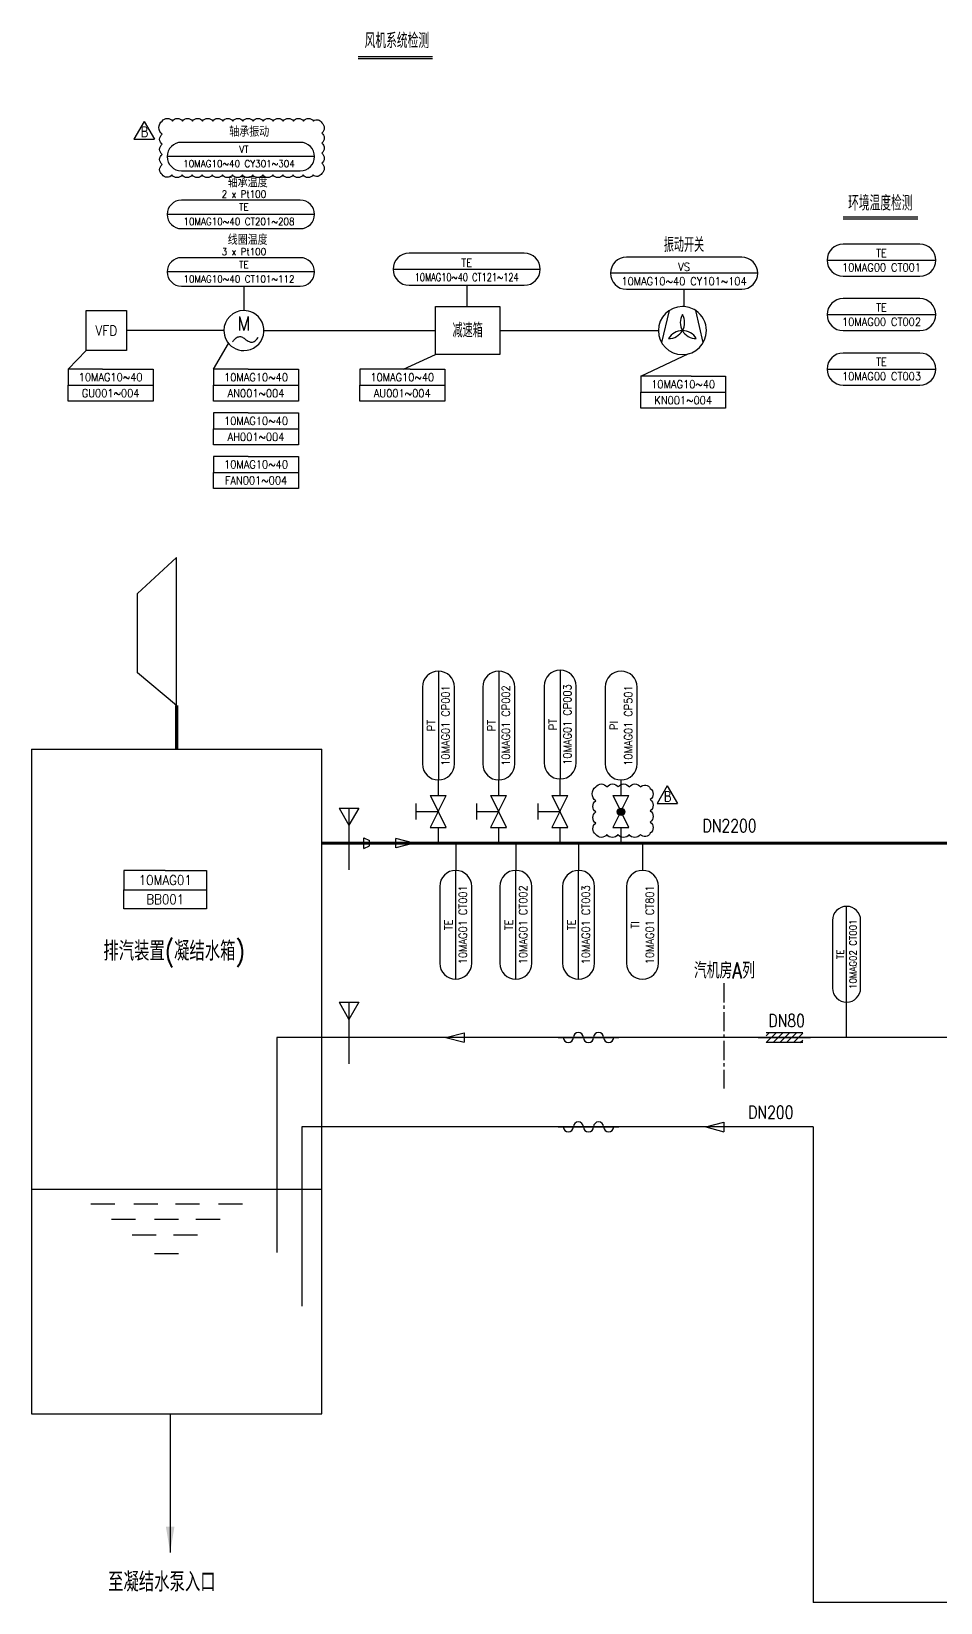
# Model space of a CAD drawing. Extents: x 8403 to 9689, y 4782 to 5455.
# Drawn here: x 8402.8 to 8686.8, y 4964.6 to 5455.5 of the extents above; entities that cross this region are included whole.
import ezdxf
from ezdxf.enums import TextEntityAlignment as Align

# ---------------------------------------------------------------- set-up
doc = ezdxf.new("R2010")
doc.units = 0
doc.header["$LTSCALE"] = 5
doc.header["$MEASUREMENT"] = 0
for name, pattern in [('CENTER', [18, 12, -2, 2, -2]), ('HIDDEN', [0.375, 0.25, -0.125]), ('LTY1', [0])]:
    doc.linetypes.add(name, pattern=pattern)
doc.layers.get('0').update_dxf_attribs({"linetype": 'CONTINUOUS'})
for name, color, linetype in [('1', 7, 'CONTINUOUS'), ('25H', 4, 'HIDDEN'), ('35', 3, 'CONTINUOUS'), ('50', 2, 'CONTINUOUS'), ('DIM', 3, 'CONTINUOUS'), ('PS-TEXT', 3, 'CONTINUOUS'), ('云线', 6, 'CONTINUOUS')]:
    doc.layers.add(name, color=color, linetype=linetype)
doc.layers.add('GF_TEXT', color=3, linetype='CONTINUOUS', lineweight=25)
doc.layers.add('PEN1', color=7, linetype='LTY1', lineweight=25)
doc.styles.add('DIM_FONT', font='SIMPLEX.shx', dxfattribs={"width": 0.8, "bigfont": 'hztxt.shx'})
doc.styles.add('FS', font='simplex.shx', dxfattribs={"width": 0.7, "bigfont": 'lc_hztxt.shx'})
doc.styles.get("Standard").update_dxf_attribs({"font": 'simplex.shx', "bigfont": 'lc_hztxt.shx'})
doc.styles.add('双良空冷', font='gbenor.shx', dxfattribs={"bigfont": 'gbcbig.shx'})

msp = doc.modelspace()

# ---------------------------------------------------------------- hatches: boundary and pattern name
at = {"layer": '50'}
msp.add_hatch(color=256, dxfattribs=at).paths.add_polyline_path([(8588.18, 5211.68, 1), (8585.81, 5211.68, 1)])
at = {"layer": 'DIM'}
h = msp.add_hatch(dxfattribs=at)
h.set_pattern_fill('ANSI31', color=256, scale=12, style=0)
h.set_pattern_definition([(45, (8406.1952, 5038.6283), (-1.06066, 1.06066), [])])
h.paths.add_polyline_path([(8643.72, 5142.77), (8632.32, 5142.77), (8632.32, 5141.19), (8643.72, 5141.19)])
h.paths.add_polyline_path([(8643.72, 5141.19), (8632.32, 5141.19), (8632.32, 5139.62), (8643.72, 5139.62)])

# ---------------------------------------------------------------- linework, layer by layer
at = {"linetype": 'ByBlock', "lineweight": -3}
msp.add_solid([(8444.79, 4988.32), (8447.46, 4988.32), (8446.13, 4980.32)], dxfattribs=at)
at = {"layer": '1', "color": 3}
for p, q in [((8469.16, 5420.83), (8449.65, 5420.83)), ((8486.78, 5420.83), (8469.16, 5420.83)), ((8491.23, 5416.38), (8445.2, 5416.38)), ((8449.65, 5411.92), (8461.33, 5411.92)), ((8461.33, 5411.92), (8462.98, 5411.92)), ((8462.98, 5411.92), (8469.16, 5411.92)), ((8469.16, 5411.92), (8486.78, 5411.92)), ((8469.16, 5402.77), (8449.65, 5402.77)), ((8486.78, 5402.77), (8469.16, 5402.77)), ((8491.23, 5398.31), (8445.2, 5398.31)), ((8449.65, 5393.86), (8461.33, 5393.86)), ((8461.33, 5393.86), (8462.98, 5393.86)), ((8462.98, 5393.86), (8469.16, 5393.86)), ((8469.16, 5393.86), (8486.78, 5393.86)), ((8469.16, 5384.8), (8449.65, 5384.8)), ((8486.78, 5384.8), (8469.16, 5384.8)), ((8538.75, 5386.18), (8520.75, 5386.18)), ((8556.75, 5386.18), (8538.75, 5386.18)), ((8606.66, 5384.93), (8588.66, 5384.93)), ((8624.66, 5384.93), (8606.66, 5384.93)), ((8491.23, 5380.35), (8445.2, 5380.35)), ((8515.75, 5381.18), (8561.75, 5381.18)), ((8629.66, 5379.93), (8583.66, 5379.93)), ((8449.65, 5375.9), (8461.33, 5375.9)), ((8461.33, 5375.9), (8462.98, 5375.9)), ((8462.98, 5375.9), (8469.16, 5375.9)), ((8469.16, 5375.9), (8486.78, 5375.9)), ((8520.75, 5376.18), (8529.95, 5376.18)), ((8529.95, 5376.18), (8531.81, 5376.18)), ((8531.81, 5376.18), (8538.75, 5376.18)), ((8538.75, 5376.18), (8538.75, 5369.52)), ((8538.75, 5376.18), (8556.75, 5376.18)), ((8588.66, 5374.93), (8597.86, 5374.93)), ((8597.86, 5374.93), (8606.66, 5374.93)), ((8606.66, 5369.54), (8606.66, 5374.93)), ((8606.66, 5374.93), (8624.66, 5374.93)), ((8459.7, 5349.92), (8464.39, 5357.98)), ((8519.02, 5349.92), (8529.06, 5354.52)), ((8593.13, 5347.75), (8608.19, 5354.81)), ((8414.28, 5349.97), (8414.28, 5344.97)), ((8425.03, 5349.97), (8414.28, 5349.97)), ((8425.03, 5349.97), (8440.78, 5349.97)), ((8440.78, 5349.97), (8440.78, 5344.97)), ((8459.7, 5349.92), (8459.7, 5344.92)), ((8470.45, 5349.92), (8459.7, 5349.92)), ((8470.45, 5349.92), (8486.2, 5349.92)), ((8486.2, 5349.92), (8486.2, 5344.92)), ((8505.38, 5349.92), (8505.38, 5344.92)), ((8521.13, 5349.92), (8505.38, 5349.92)), ((8521.13, 5349.92), (8531.88, 5349.92)), ((8531.88, 5349.92), (8531.88, 5344.92)), ((8593.13, 5347.75), (8593.13, 5342.75)), ((8608.88, 5347.75), (8593.13, 5347.75)), ((8608.88, 5347.75), (8619.63, 5347.75)), ((8619.63, 5347.75), (8619.63, 5342.75)), ((8414.28, 5339.97), (8414.28, 5344.97)), ((8414.28, 5344.97), (8440.78, 5344.97)), ((8440.78, 5344.97), (8440.78, 5339.97)), ((8459.7, 5339.92), (8459.7, 5344.92)), ((8459.7, 5344.92), (8486.2, 5344.92)), ((8486.2, 5344.92), (8486.2, 5339.92)), ((8505.38, 5339.92), (8505.38, 5344.92)), ((8505.38, 5344.92), (8531.88, 5344.92)), ((8531.88, 5344.92), (8531.88, 5339.92)), ((8593.13, 5337.75), (8593.13, 5342.75)), ((8593.13, 5342.75), (8619.63, 5342.75)), ((8619.63, 5342.75), (8619.63, 5337.75)), ((8425.03, 5339.97), (8414.28, 5339.97)), ((8440.78, 5339.97), (8425.03, 5339.97)), ((8470.45, 5339.92), (8459.7, 5339.92)), ((8470.45, 5336.31), (8459.7, 5336.31)), ((8459.7, 5336.31), (8459.7, 5331.31)), ((8486.2, 5339.92), (8470.45, 5339.92)), ((8470.45, 5336.31), (8486.2, 5336.31)), ((8486.2, 5336.31), (8486.2, 5331.31)), ((8521.13, 5339.92), (8505.38, 5339.92)), ((8531.88, 5339.92), (8521.13, 5339.92)), ((8608.88, 5337.75), (8593.13, 5337.75)), ((8619.63, 5337.75), (8608.88, 5337.75)), ((8459.7, 5326.31), (8459.7, 5331.31)), ((8459.7, 5331.31), (8486.2, 5331.31)), ((8486.2, 5331.31), (8486.2, 5326.31)), ((8470.45, 5326.31), (8459.7, 5326.31)), ((8486.2, 5326.31), (8470.45, 5326.31)), ((8470.45, 5322.7), (8459.7, 5322.7)), ((8459.7, 5322.7), (8459.7, 5317.7)), ((8470.45, 5322.7), (8486.2, 5322.7)), ((8486.2, 5322.7), (8486.2, 5317.7)), ((8459.7, 5312.7), (8459.7, 5317.7)), ((8459.7, 5317.7), (8486.2, 5317.7)), ((8486.2, 5317.7), (8486.2, 5312.7)), ((8470.45, 5312.7), (8459.7, 5312.7)), ((8486.2, 5312.7), (8470.45, 5312.7)), ((8535.32, 5201.9), (8535.32, 5193.38)), ((8554.12, 5201.9), (8554.12, 5193.38)), ((8573.72, 5201.9), (8573.72, 5193.38)), ((8593.68, 5201.9), (8593.68, 5193.38)), ((8431.69, 5193.34), (8431.69, 5187.34)), ((8444.59, 5193.34), (8431.69, 5193.34)), ((8444.59, 5193.34), (8457.49, 5193.34)), ((8457.49, 5193.34), (8457.49, 5187.34)), ((8535.32, 5159.38), (8535.32, 5193.38)), ((8554.12, 5159.38), (8554.12, 5193.38)), ((8573.72, 5159.38), (8573.72, 5193.38)), ((8530.32, 5188.38), (8530.32, 5176.38)), ((8540.32, 5176.38), (8540.32, 5188.38)), ((8549.12, 5188.38), (8549.12, 5176.38)), ((8559.12, 5176.38), (8559.12, 5188.38)), ((8568.72, 5188.38), (8568.72, 5176.38)), ((8578.72, 5176.38), (8578.72, 5188.38)), ((8588.68, 5188.38), (8588.68, 5176.38)), ((8598.68, 5176.38), (8598.68, 5188.38)), ((8431.69, 5187.34), (8457.49, 5187.34)), ((8431.69, 5181.34), (8431.69, 5187.34)), ((8457.49, 5187.34), (8457.49, 5181.34)), ((8444.59, 5181.34), (8431.69, 5181.34)), ((8457.49, 5181.34), (8444.59, 5181.34)), ((8657.42, 5152.23), (8657.42, 5182.15)), ((8530.32, 5176.38), (8530.32, 5164.38)), ((8540.32, 5164.38), (8540.32, 5176.38)), ((8549.12, 5176.38), (8549.12, 5164.38)), ((8559.12, 5164.38), (8559.12, 5176.38)), ((8568.72, 5176.38), (8568.72, 5164.38)), ((8578.72, 5164.38), (8578.72, 5176.38)), ((8588.68, 5176.38), (8588.68, 5164.38)), ((8598.68, 5164.38), (8598.68, 5176.38)), ((8653.02, 5177.75), (8653.02, 5167.19)), ((8661.82, 5167.19), (8661.82, 5177.75)), ((8653.02, 5167.19), (8653.02, 5156.63)), ((8661.82, 5156.63), (8661.82, 5167.19)), ((8657.42, 5141.19), (8657.42, 5152.23))]:
    msp.add_line(p, q, dxfattribs=at)
for centre, radius, start, end in [((8449.65, 5416.38), 4.45, 90, 180), ((8486.78, 5416.38), 4.45, 0, 90), ((8449.65, 5416.38), 4.45, 180, 270), ((8486.78, 5416.38), 4.45, 270, 0), ((8449.65, 5398.31), 4.45, 90, 180), ((8486.78, 5398.31), 4.45, 0, 90), ((8449.65, 5398.31), 4.45, 180, 270), ((8486.78, 5398.31), 4.45, 270, 360), ((8449.65, 5380.35), 4.45, 90, 180), ((8486.78, 5380.35), 4.45, 0, 90), ((8520.75, 5381.18), 5, 90, 180), ((8556.75, 5381.18), 5, 0, 90), ((8588.66, 5379.93), 5, 90, 180), ((8624.66, 5379.93), 5, 0, 90), ((8449.65, 5380.35), 4.45, 180, 270), ((8486.78, 5380.35), 4.45, 270, 360), ((8520.75, 5381.18), 5, 180, 270), ((8556.75, 5381.18), 5, 270, 0), ((8588.66, 5379.93), 5, 180, 270), ((8624.66, 5379.93), 5, 270, 0), ((8535.32, 5188.38), 5, 0, 180), ((8554.12, 5188.38), 5, 0, 180), ((8573.72, 5188.38), 5, 0, 180), ((8593.68, 5188.38), 5, 0, 180), ((8657.42, 5177.75), 4.4, 0, 180), ((8535.32, 5164.38), 5, 180, 270), ((8535.32, 5164.38), 5, 270, 0), ((8554.12, 5164.38), 5, 180, 270), ((8554.12, 5164.38), 5, 270, 0), ((8573.72, 5164.38), 5, 180, 270), ((8573.72, 5164.38), 5, 270, 0), ((8593.68, 5164.38), 5, 180, 270), ((8593.68, 5164.38), 5, 270, 0), ((8657.42, 5156.63), 4.4, 180, 270), ((8657.42, 5156.63), 4.4, 270, 0)]:
    msp.add_arc(centre, radius, start, end, dxfattribs=at)
at = {"layer": '25H', "linetype": 'CENTER', "ltscale": 0.1}
msp.add_line((8619.04, 5158.12), (8619.04, 5125.24), dxfattribs=at)
at = {"layer": '35', "color": 7}
for p, q in [((8498.87, 5212.87), (8501.97, 5207.5)), ((8498.87, 5212.87), (8505.07, 5212.87)), ((8505.07, 5212.87), (8501.97, 5207.5)), ((8498.87, 5152.17), (8501.97, 5146.8)), ((8498.87, 5152.17), (8505.07, 5152.17)), ((8505.07, 5152.17), (8501.97, 5146.8))]:
    msp.add_line(p, q, dxfattribs=at)
at = {"layer": '35', "color": 7, "ltscale": 0.4}
for p, q in [((8501.97, 5212.87), (8501.97, 5193.6)), ((8501.97, 5152.17), (8501.97, 5132.9))]:
    msp.add_line(p, q, dxfattribs=at)
at = {"layer": '35'}
msp.add_line((8402.79, 5093.84), (8493.5, 5093.84), dxfattribs=at)
at = {"layer": '35', "color": 7}
for points in [[(8501.97, 5212.87), (8501.97, 5207.5), (8505.07, 5212.87), (8501.97, 5212.87)], [(8501.97, 5152.17), (8501.97, 5146.8), (8505.07, 5152.17), (8501.97, 5152.17)]]:
    msp.add_solid(points, dxfattribs=at)
at = {"layer": '50', "color": 2}
for p, q in [((8419.94, 5355.77), (8419.94, 5368.27)), ((8419.94, 5368.27), (8426.19, 5368.27)), ((8426.19, 5368.27), (8432.44, 5368.27)), ((8432.44, 5368.27), (8432.44, 5355.77)), ((8469.16, 5368.27), (8469.16, 5368.27)), ((8469.16, 5368.27), (8469.16, 5368.27)), ((8469.16, 5368.27), (8469.16, 5368.27)), ((8469.16, 5368.27), (8469.16, 5368.27)), ((8529.06, 5369.52), (8532.41, 5369.52)), ((8529.06, 5354.52), (8529.06, 5369.52)), ((8532.41, 5369.52), (8538.75, 5369.52)), ((8538.75, 5369.52), (8549.06, 5369.52)), ((8549.06, 5369.52), (8549.06, 5354.52)), ((8602, 5368.27), (8599.65, 5358.27)), ((8612.64, 5358.27), (8610.29, 5368.27)), ((8462.91, 5362.02), (8432.44, 5362.02)), ((8475.41, 5362.02), (8503.28, 5362.02)), ((8503.28, 5362.02), (8529.06, 5362.02)), ((8549.06, 5362.02), (8560.24, 5362.02)), ((8560.24, 5362.02), (8598.64, 5362.02)), ((8426.19, 5355.77), (8419.94, 5355.77)), ((8432.44, 5355.77), (8426.19, 5355.77)), ((8539.06, 5354.52), (8529.06, 5354.52)), ((8540.36, 5354.52), (8539.06, 5354.52)), ((8549.06, 5354.52), (8540.36, 5354.52)), ((8448.14, 5291.13), (8435.93, 5279.87)), ((8448.14, 5244.9), (8448.14, 5291.13)), ((8435.93, 5255.08), (8435.93, 5279.87)), ((8448.14, 5244.9), (8435.93, 5255.08)), ((8402.79, 5231.21), (8402.79, 5023.56)), ((8402.79, 5231.21), (8493.5, 5231.21)), ((8493.5, 5150.26), (8493.5, 5231.21)), ((8522.91, 5214.31), (8522.91, 5209.31)), ((8527.35, 5216.81), (8529.92, 5211.68)), ((8527.35, 5216.81), (8529.85, 5216.81)), ((8529.85, 5216.81), (8532.35, 5216.81)), ((8529.92, 5211.94), (8532.35, 5216.81)), ((8541.77, 5214.31), (8541.77, 5209.31)), ((8546.21, 5216.81), (8548.77, 5211.68)), ((8546.21, 5216.81), (8548.71, 5216.81)), ((8548.71, 5216.81), (8551.21, 5216.81)), ((8548.77, 5211.94), (8551.21, 5216.81)), ((8560.94, 5214.31), (8560.94, 5209.31)), ((8565.39, 5216.81), (8567.95, 5211.68)), ((8565.39, 5216.81), (8567.89, 5216.81)), ((8567.89, 5216.81), (8570.39, 5216.81)), ((8567.95, 5211.94), (8570.39, 5216.81)), ((8584.43, 5216.81), (8586.99, 5211.68)), ((8584.43, 5216.81), (8586.93, 5216.81)), ((8586.93, 5216.81), (8589.43, 5216.81)), ((8586.99, 5211.94), (8589.43, 5216.81)), ((8522.91, 5211.81), (8529.92, 5211.81)), ((8529.92, 5211.94), (8527.35, 5206.81)), ((8532.35, 5206.81), (8529.92, 5211.68)), ((8541.77, 5211.81), (8548.77, 5211.81)), ((8548.77, 5211.94), (8546.21, 5206.81)), ((8551.21, 5206.81), (8548.77, 5211.68)), ((8560.94, 5211.81), (8567.95, 5211.81)), ((8567.95, 5211.94), (8565.39, 5206.81)), ((8570.39, 5206.81), (8567.95, 5211.68)), ((8586.99, 5211.94), (8584.43, 5206.81)), ((8589.43, 5206.81), (8586.99, 5211.68)), ((8527.35, 5206.81), (8529.85, 5206.81)), ((8529.85, 5206.81), (8532.35, 5206.81)), ((8546.21, 5206.81), (8548.71, 5206.81)), ((8548.71, 5206.81), (8551.21, 5206.81)), ((8565.39, 5206.81), (8567.89, 5206.81)), ((8567.89, 5206.81), (8570.39, 5206.81)), ((8584.43, 5206.81), (8586.93, 5206.81)), ((8586.93, 5206.81), (8589.43, 5206.81)), ((8493.5, 5023.56), (8493.5, 5188.29)), ((8715.83, 5141.19), (8479.43, 5141.19)), ((8479.43, 5141.19), (8479.43, 5074.02)), ((8647.04, 5113.24), (8487.31, 5113.24)), ((8487.31, 5113.24), (8487.31, 5057.27)), ((8647.04, 5113.24), (8647.04, 4964.64)), ((8402.79, 5023.56), (8493.5, 5023.56)), ((9129.97, 4964.64), (8647.04, 4964.64))]:
    msp.add_line(p, q, dxfattribs=at)
at = {"layer": '50', "color": 6}
for p, q in [((8506.58, 5203.54), (8508.39, 5202.74)), ((8506.58, 5200.26), (8506.58, 5203.54)), ((8506.58, 5200.26), (8508.39, 5201.06)), ((8508.39, 5201.85), (8508.39, 5202.74)), ((8508.39, 5201.06), (8508.39, 5201.85))]:
    msp.add_line(p, q, dxfattribs=at)
at = {"layer": '50', "linetype": 'ByBlock'}
msp.add_line((8629.79, 5141.19), (8646.17, 5141.19), dxfattribs=at)
at = {"layer": '50'}
msp.add_line((8446.13, 5023.56), (8446.13, 4980.32), dxfattribs=at)
at = {"layer": '50', "color": 2}
msp.add_lwpolyline([(8465.64, 5358.48, -0.038026), (8465.93, 5358.92, -0.035423), (8466.33, 5359.37, -0.04237), (8466.79, 5359.76, -0.059117), (8467.31, 5360.04, -0.087646), (8467.85, 5360.15, -0.089861), (8468.41, 5360.04, -0.05131), (8468.95, 5359.77, -0.023755), (8469.46, 5359.42, 0.011625), (8470.17, 5358.89, 0.039884), (8470.77, 5358.56, 0.057378), (8471.26, 5358.42, 0.095433), (8471.81, 5358.43, 0.077791), (8472.4, 5358.64, 0.059533), (8472.92, 5359.01, 0.051528), (8473.35, 5359.49, 0.054696), (8473.66, 5360.01)], format="xyb", dxfattribs=at)
at = {"layer": '50', "color": 6, "const_width": 1}
msp.add_lwpolyline([(8448.14, 5231.21), (8448.14, 5244.9)], dxfattribs=at)
at = {"layer": '50', "color": 6}
msp.add_lwpolyline([(8493.5, 5201.9, 1, 1, 0), (8737.9, 5201.89, 0, 0, 0)], format="xyseb", dxfattribs=at)
at = {"layer": '50'}
msp.add_circle((8586.99, 5211.68), 1.18, dxfattribs=at)
at = {"layer": '50', "color": 2}
for centre, radius, start, end in [((8469.16, 5362.02), 6.25, 90, 180), ((8469.16, 5362.02), 6.25, 62.9072, 90), ((8469.16, 5362.02), 6.25, 270, 62.9072), ((8606.14, 5362.02), 7.5, 90, 270), ((8601.81, 5364.52), 5, 270, 30), ((8610.47, 5364.52), 5, 150, 270), ((8606.14, 5362.02), 7.5, 56.4427, 90), ((8606.14, 5362.02), 7.5, 0, 56.4427), ((8469.16, 5362.02), 6.25, 180, 207.1957), ((8606.14, 5357.02), 5, 30, 150), ((8606.14, 5362.02), 7.5, 270, 0), ((8469.16, 5362.02), 6.25, 207.1957, 270)]:
    msp.add_arc(centre, radius, start, end, dxfattribs=at)
at = {"layer": '50', "linetype": 'ByBlock'}
for centre, start, end in [((8570.5, 5141.19), 180, 360), ((8573.64, 5141.19), 360, 180), ((8576.81, 5141.19), 180, 0), ((8579.96, 5141.19), 360, 180), ((8583.11, 5141.19), 180, 360), ((8573.64, 5113.24), 0, 180), ((8579.96, 5113.24), 0, 180), ((8570.5, 5113.24), 180, 0), ((8576.81, 5113.24), 180, 0), ((8583.11, 5113.24), 180, 0)]:
    msp.add_arc(centre, 1.57, start, end, dxfattribs=at)
at = {"layer": 'DIM', "color": 3}
for p, q in [((8504.83, 5447.69), (8528.12, 5447.69)), ((8504.83, 5447.06), (8528.12, 5447.06)), ((8656.39, 5397.59), (8679.68, 5397.59)), ((8656.39, 5396.95), (8679.68, 5396.95)), ((8668.33, 5389), (8656.33, 5389)), ((8680.33, 5389), (8668.33, 5389)), ((8651.33, 5384), (8685.33, 5384)), ((8656.33, 5379), (8668.33, 5379)), ((8668.33, 5379), (8680.33, 5379)), ((8668.33, 5372), (8656.33, 5372)), ((8680.33, 5372), (8668.33, 5372)), ((8651.33, 5367), (8685.33, 5367)), ((8656.33, 5362), (8668.33, 5362)), ((8668.33, 5362), (8680.33, 5362)), ((8668.33, 5355), (8656.33, 5355)), ((8680.33, 5355), (8668.33, 5355)), ((8651.33, 5350), (8685.33, 5350)), ((8656.33, 5345), (8668.33, 5345)), ((8668.33, 5345), (8680.33, 5345)), ((8529.92, 5255.63), (8529.92, 5221.63)), ((8548.77, 5255.63), (8548.77, 5221.63)), ((8567.95, 5255.95), (8567.95, 5221.95)), ((8524.92, 5250.63), (8524.92, 5238.63)), ((8534.92, 5238.63), (8534.92, 5250.63)), ((8543.77, 5250.63), (8543.77, 5238.63)), ((8553.77, 5238.63), (8553.77, 5250.63)), ((8562.95, 5250.95), (8562.95, 5238.95)), ((8572.95, 5238.95), (8572.95, 5250.95)), ((8581.99, 5250.63), (8581.99, 5238.63)), ((8591.99, 5238.63), (8591.99, 5250.63)), ((8524.92, 5238.63), (8524.92, 5226.63)), ((8534.92, 5226.63), (8534.92, 5238.63)), ((8543.77, 5238.63), (8543.77, 5226.63)), ((8553.77, 5226.63), (8553.77, 5238.63)), ((8562.95, 5238.95), (8562.95, 5226.95)), ((8572.95, 5226.95), (8572.95, 5238.95)), ((8581.99, 5238.63), (8581.99, 5226.63)), ((8591.99, 5226.63), (8591.99, 5238.63)), ((8529.92, 5216.81), (8529.92, 5221.63)), ((8548.77, 5216.81), (8548.77, 5221.63)), ((8567.95, 5216.81), (8567.95, 5221.95)), ((8586.99, 5216.81), (8586.99, 5221.63)), ((8529.92, 5211.68), (8529.92, 5211.94)), ((8548.77, 5211.68), (8548.77, 5211.94)), ((8567.95, 5211.68), (8567.95, 5211.94)), ((8586.99, 5211.68), (8586.99, 5211.94)), ((8529.92, 5201.9), (8529.92, 5206.81)), ((8548.77, 5201.9), (8548.77, 5206.81)), ((8567.95, 5202.22), (8567.95, 5206.81)), ((8586.99, 5201.9), (8586.99, 5206.81)), ((8421.3, 5089.26), (8428.82, 5089.26)), ((8434.76, 5089.26), (8442.27, 5089.26)), ((8447.8, 5089.26), (8455.31, 5089.26)), ((8461.26, 5089.26), (8468.77, 5089.26)), ((8427.77, 5084.38), (8435.28, 5084.38)), ((8441.22, 5084.38), (8448.73, 5084.38)), ((8454.18, 5084.38), (8461.7, 5084.38)), ((8434.23, 5079.49), (8441.75, 5079.49)), ((8447.19, 5079.49), (8454.71, 5079.49)), ((8441.22, 5073.73), (8448.73, 5073.73))]:
    msp.add_line(p, q, dxfattribs=at)
at = {"layer": 'DIM'}
for p, q in [((8469.16, 5375.9), (8469.16, 5368.27)), ((8414.28, 5349.97), (8419.94, 5355.77)), ((8632.32, 5142.77), (8643.72, 5142.77)), ((8643.72, 5139.62), (8632.32, 5139.62))]:
    msp.add_line(p, q, dxfattribs=at)
at = {"layer": 'DIM', "color": 3}
for centre, start, end in [((8656.33, 5384), 90, 180), ((8680.33, 5384), 0, 90), ((8656.33, 5384), 180, 270), ((8680.33, 5384), 270, 0), ((8656.33, 5367), 90, 180), ((8680.33, 5367), 0, 90), ((8656.33, 5367), 180, 270), ((8680.33, 5367), 270, 0), ((8656.33, 5350), 90, 180), ((8680.33, 5350), 0, 90), ((8656.33, 5350), 180, 270), ((8680.33, 5350), 270, 0), ((8529.92, 5250.63), 90, 180), ((8529.92, 5250.63), 360, 90), ((8548.77, 5250.63), 90, 180), ((8548.77, 5250.63), 360, 90), ((8567.95, 5250.95), 90, 180), ((8567.95, 5250.95), 360, 90), ((8586.99, 5250.63), 90, 180), ((8586.99, 5250.63), 360, 90), ((8529.92, 5226.63), 180, 270), ((8529.92, 5226.63), 270, 0), ((8548.77, 5226.63), 180, 270), ((8548.77, 5226.63), 270, 0), ((8567.95, 5226.95), 180, 0), ((8586.99, 5226.63), 180, 270), ((8586.99, 5226.63), 270, 0)]:
    msp.add_arc(centre, 5, start, end, dxfattribs=at)
at = {"layer": 'GF_TEXT', "color": 4}
for p, q in [((8567.38, 5141.19), (8586.28, 5141.19)), ((8567.38, 5113.24), (8586.28, 5113.24))]:
    msp.add_line(p, q, dxfattribs=at)
at = {"layer": 'PEN1', "linetype": 'LTY1'}
for p, q in [((8522.29, 5201.9), (8516.64, 5203.38)), ((8516.64, 5200.41), (8516.64, 5203.38)), ((8522.29, 5201.9), (8516.64, 5200.41)), ((8532.29, 5141.19), (8537.94, 5142.68)), ((8532.29, 5141.19), (8537.94, 5139.71)), ((8537.94, 5142.68), (8537.94, 5139.71)), ((8613.42, 5113.24), (8619.08, 5114.72)), ((8619.08, 5114.72), (8619.08, 5111.75)), ((8613.42, 5113.24), (8619.08, 5111.75))]:
    msp.add_line(p, q, dxfattribs=at)
at = {"layer": 'PEN1'}
for points in [[(8522.29, 5201.9), (8516.64, 5203.38), (8516.64, 5200.41), (8522.29, 5201.9)], [(8532.29, 5141.19), (8537.94, 5139.71), (8537.94, 5142.68), (8532.29, 5141.19)], [(8613.42, 5113.24), (8619.08, 5111.75), (8619.08, 5114.72), (8613.42, 5113.24)]]:
    msp.add_solid(points, dxfattribs=at)
at = {"layer": '云线'}
for p, q in [((8438.03, 5427.39), (8434.83, 5421.86)), ((8438.03, 5427.39), (8441.22, 5421.86)), ((8434.83, 5421.86), (8441.22, 5421.86)), ((8601.43, 5219.76), (8598.24, 5214.23)), ((8601.43, 5219.76), (8604.63, 5214.23)), ((8598.24, 5214.23), (8604.63, 5214.23))]:
    msp.add_line(p, q, dxfattribs=at)
at = {"layer": '云线', "linetype": 'ByBlock'}
for points in [[(8443.66, 5427.49, -0.5206), (8446.81, 5427.49, -0.5206), (8449.96, 5427.49, -0.5206), (8453.11, 5427.49, -0.5206), (8456.26, 5427.49, -0.5206), (8459.41, 5427.49, -0.5206), (8462.56, 5427.49, -0.5206), (8465.71, 5427.49, -0.5206), (8468.86, 5427.49, -0.5206), (8472.01, 5427.49, -0.5206), (8475.16, 5427.49, -0.5206), (8478.31, 5427.49, -0.5206), (8481.46, 5427.49, -0.5206), (8484.61, 5427.49, -0.5206), (8487.76, 5427.49, -0.5206), (8490.91, 5427.49, -0.5206), (8493.46, 5426.89, -0.5206), (8493.46, 5423.74, -0.5206), (8493.46, 5420.59, -0.5206), (8493.46, 5417.44, -0.5206), (8493.46, 5414.29, -0.5206), (8493.46, 5411.14, -0.5206), (8490.8, 5410.65, -0.5206), (8487.65, 5410.65, -0.5206), (8484.5, 5410.65, -0.5206), (8481.35, 5410.65, -0.5206), (8478.2, 5410.65, -0.5206), (8475.05, 5410.65, -0.5206), (8471.9, 5410.65, -0.5206), (8468.75, 5410.65, -0.5206), (8465.6, 5410.65, -0.5206), (8462.45, 5410.65, -0.5206), (8459.3, 5410.65, -0.5206), (8456.15, 5410.65, -0.5206), (8453, 5410.65, -0.5206), (8449.85, 5410.65, -0.5206), (8446.7, 5410.65, -0.5206), (8443.66, 5410.76, -0.5206), (8443.66, 5413.91, -0.5206), (8443.66, 5417.06, -0.5206), (8443.66, 5420.21, -0.5206), (8443.66, 5423.36, -0.5206), (8443.66, 5427.49, -0.5206)], [(8579.07, 5219.46, -0.5206), (8582.57, 5219.46, -0.5206), (8586.07, 5219.46, -0.5206), (8589.57, 5219.46, -0.5206), (8593.07, 5219.46, -0.5206), (8596.1, 5218.99, -0.5206), (8596.1, 5215.49, -0.5206), (8596.1, 5211.99, -0.5206), (8596.1, 5208.49, -0.5206), (8596.1, 5204.99, -0.5206), (8593.02, 5204.58, -0.5206), (8589.52, 5204.58, -0.5206), (8586.02, 5204.58, -0.5206), (8582.52, 5204.58, -0.5206), (8579.07, 5204.63, -0.5206), (8579.07, 5208.13, -0.5206), (8579.07, 5211.63, -0.5206), (8579.07, 5215.13, -0.5206), (8579.07, 5219.46, -0.5206)]]:
    msp.add_lwpolyline(points, format="xyb", close=True, dxfattribs=at)

# ---------------------------------------------------------------- texts
at = {"layer": '1', "color": 3, "style": 'FS'}
for s, p in [('轴承振动', (8464.6, 5422.58)), ('轴承温度', (8464.11, 5406.79)), ('线圈温度', (8464.11, 5388.83))]:
    msp.add_text(s, height=3.116, dxfattribs=at).set_placement(p)
at = {"layer": '1', "color": 3}
for s, height, width, p in [('VT', 2.226, 0.9, (8469.16, 5418.66)), ('10MAG10~40 CY301~304', 2.2258, 0.9, (8467.62, 5414.15)), ('2 x Pt100', 2.226, 0.9, (8469.16, 5404.65)), ('TE', 2.226, 0.9, (8469.16, 5400.6)), ('10MAG10~40 CT201~208', 2.2258, 0.9, (8467.62, 5396.09)), ('3 x Pt100', 2.226, 0.9, (8469.16, 5386.69)), ('TE', 2.226, 0.9, (8469.16, 5382.63)), ('10MAG10~40 CT121~124', 2.5, 0.75, (8538.75, 5378.68)), ('TE', 2.5, 0.9, (8538.75, 5383.18)), ('VS', 2.5, 0.9, (8606.66, 5381.93)), ('10MAG10~40 CT101~112', 2.2258, 0.9, (8467.62, 5378.12)), ('10MAG10~40 CY101~104', 2.5, 0.9, (8606.66, 5377.43)), ('VFD', 3.125, 0.9, (8426.19, 5362.02)), ('10MAG10~40', 2.5, 0.9, (8427.53, 5347.47)), ('10MAG10~40', 2.5, 0.9, (8472.95, 5347.42)), ('10MAG10~40', 2.5, 0.9, (8518.63, 5347.42)), ('10MAG10~40', 2.5, 0.9, (8606.38, 5345.25)), ('GU001~004', 2.5, 0.9, (8427.53, 5342.47)), ('AN001~004', 2.5, 0.9, (8472.95, 5342.42)), ('AU001~004', 2.5, 0.9, (8518.63, 5342.42)), ('KN001~004', 2.5, 0.9, (8606.38, 5340.25)), ('10MAG10~40', 2.5, 0.9, (8472.95, 5333.81)), ('AH001~004', 2.5, 0.9, (8472.95, 5328.81)), ('10MAG10~40', 2.5, 0.9, (8472.95, 5320.2)), ('FAN001~004', 2.5, 0.9, (8472.95, 5315.2)), ('10MAG01', 3, 0.9, (8444.59, 5190.34)), ('BB001', 3, 0.9, (8444.59, 5184.34))]:
    msp.add_text(s, height=height, dxfattribs=dict(at, width=width)).set_placement(p, align=Align.MIDDLE_CENTER)
at = {"layer": '1', "color": 3, "width": 0.9}
for s, height, p in [('10MAG01 CT002', 2.5, (8556.37, 5176.38)), ('10MAG01 CT003', 2.5, (8575.97, 5176.38)), ('10MAG01 CT001', 2.5, (8537.57, 5176.38)), ('10MAG01 CT801', 2.5, (8595.93, 5176.38)), ('TE', 2.5, (8533.07, 5176.38)), ('TE', 2.5, (8551.87, 5176.38)), ('TE', 2.5, (8571.47, 5176.38)), ('TI', 2.5, (8591.43, 5176.38)), ('10MAG02 CT001', 2.2, (8659.4, 5167.19)), ('TE', 2.2, (8655.44, 5167.19))]:
    msp.add_text(s, height=height, rotation=90, dxfattribs=at).set_placement(p, align=Align.MIDDLE_CENTER)
at = {"layer": '50', "color": 2, "style": 'FS', "width": 0.75}
msp.add_text('风机系统检测', height=4.708, dxfattribs=at).set_placement((8516.95, 5452.6), align=Align.MIDDLE_CENTER)
msp.add_text('环境温度检测', height=4.708, dxfattribs=at).set_placement((8657.89, 5399.51))
at = {"layer": '50', "color": 2, "width": 0.9}
msp.add_text('M', height=4.38, dxfattribs=at).set_placement((8469.16, 5364.25), align=Align.MIDDLE_CENTER)
at = {"layer": 'DIM', "color": 3, "width": 0.9}
for s, p in [('TE', (8668.33, 5386.25)), ('10MAG00 CT001', (8668.33, 5381.75)), ('TE', (8668.33, 5369.25)), ('10MAG00 CT002', (8668.33, 5364.75)), ('TE', (8668.33, 5352.25)), ('10MAG00 CT003', (8668.33, 5347.75))]:
    msp.add_text(s, height=2.5, dxfattribs=at).set_placement(p, align=Align.MIDDLE_CENTER)
for s, p in [('10MAG01 CP001', (8532.17, 5238.63)), ('10MAG01 CP002', (8551.02, 5238.63)), ('10MAG01 CP003', (8570.2, 5238.95)), ('10MAG01 CP501', (8589.24, 5238.63)), ('PT', (8527.67, 5238.63)), ('PT', (8546.52, 5238.63)), ('PT', (8565.7, 5238.95)), ('PI', (8584.74, 5238.63))]:
    msp.add_text(s, height=2.5, rotation=90, dxfattribs=at).set_placement(p, align=Align.MIDDLE_CENTER)
at = {"layer": 'PS-TEXT', "color": 3, "style": 'DIM_FONT'}
for s, height, width, p in [('振动开关', 4.5, 0.7, (8600.33, 5386.58)), ('至凝结水泵入口', 6, 0.8, (8426.73, 4968.08))]:
    msp.add_text(s, height=height, dxfattribs=dict(at, width=width)).set_placement(p)
for s, height, width, p in [('减速箱', 4.5, 0.7, (8539.06, 5362.11)), ('DN2200', 4, 0.8, (8620.87, 5207.36)), ('排汽装置(凝结水箱)', 6, 0.8, (8447.33, 5168.18)), ('汽机房A列', 5, 0.8, (8619.28, 5162.12)), ('DN80', 4, 0.8, (8638.69, 5146.47)), ('DN200', 4, 0.8, (8633.76, 5117.82))]:
    msp.add_text(s, height=height, dxfattribs=dict(at, width=width)).set_placement(p, align=Align.MIDDLE_CENTER)
at = {"layer": '云线', "style": '双良空冷'}
for p in [(8438.19, 5424.11), (8601.6, 5216.48)]:
    msp.add_text('B', height=3.5, dxfattribs=at).set_placement(p, align=Align.MIDDLE_CENTER)

doc.saveas('drawing.dxf')
